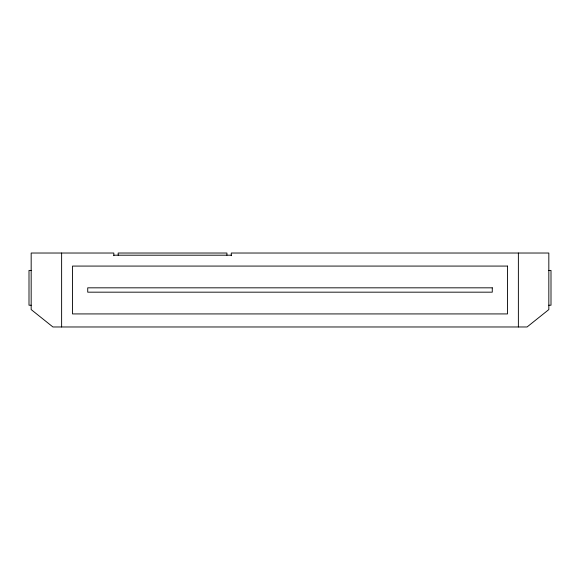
<?xml version="1.0" encoding="UTF-8"?>
<svg xmlns="http://www.w3.org/2000/svg" width="580" height="580" viewBox="0 0 580 580"><rect width="100%" height="100%" fill="white"/><g stroke="black" fill="none" stroke-linecap="round" stroke-linejoin="round"><path stroke-width="0.87" d="M113.825 255.2L231.275 255.2M31.175 270.425L29 270.425L29 305.225L31.175 305.225M548.825 270.425L551 270.425L551 305.225L548.825 305.225M518.375 253.025L518.375 326.975M231.275 255.686L231.275 253.025L548.825 253.025L548.825 309.575L527.075 326.975L52.925 326.975L31.175 309.575L31.175 253.025L113.825 253.025L113.825 255.686M226.925 255.2L226.925 253.025L118.175 253.025L118.175 255.2M61.625 253.025L61.625 326.975M507.5 266.075L72.5 266.075L72.5 313.925L507.5 313.925L507.5 266.075M492.275 287.825L87.725 287.825L87.725 292.175L492.275 292.175L492.275 287.825"/></g></svg>
